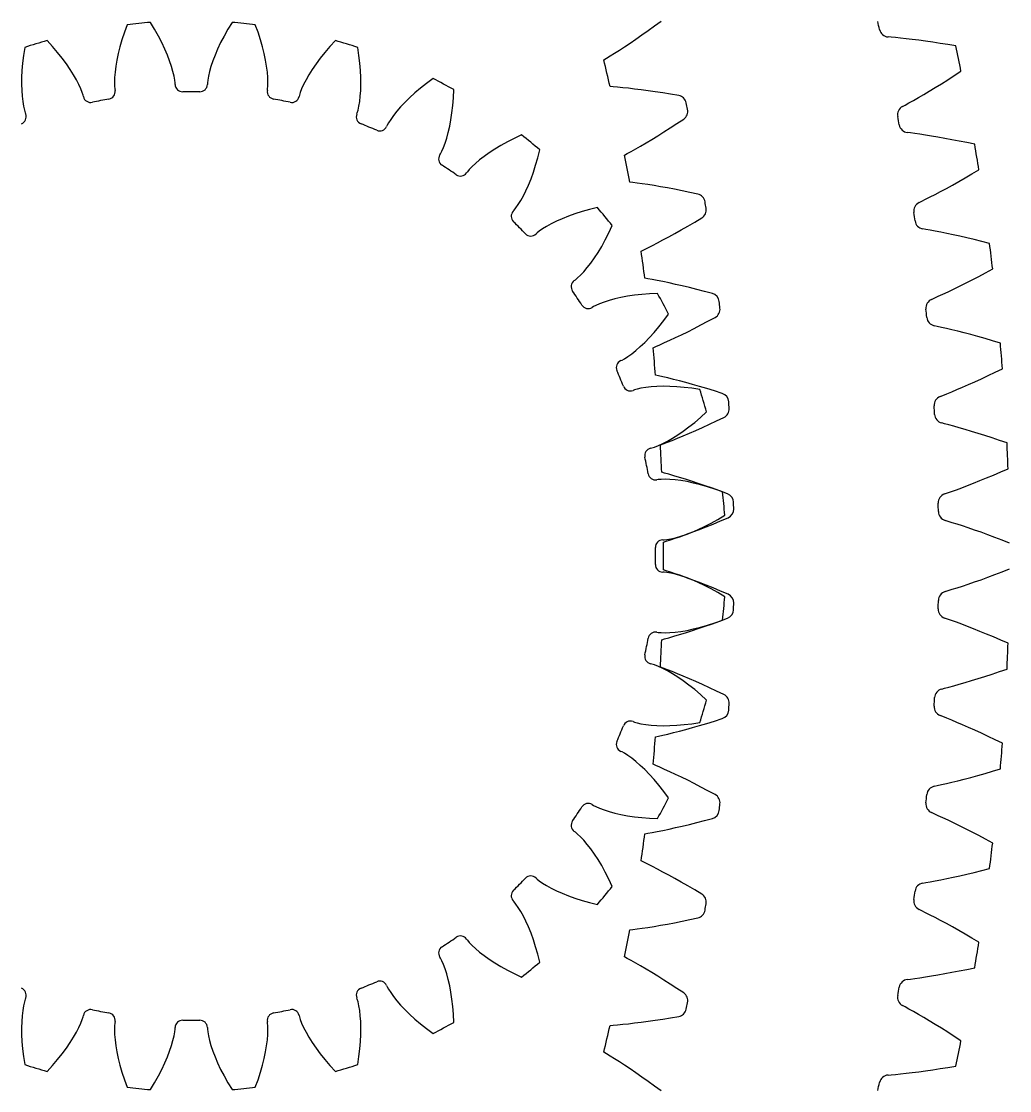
# Model space of a CAD drawing. Header units: millimetres. Extents: x -109 to 109, y -109 to 109.
# Drawn here: x 20.6 to 52, y -16.98 to 16.98 of the extents above; entities that cross this region are included whole.
import ezdxf

# ---------------------------------------------------------------- set-up
doc = ezdxf.new("R2010")
doc.units = ezdxf.units.MM

msp = doc.modelspace()

# ---------------------------------------------------------------- linework, layer by layer
at = {"layer": 'outer'}
msp.add_circle((0, 0), 108.759662, dxfattribs=at)
at = {"layer": 'planet'}
for p, q in [((23.964389, 16.877686), (23.876461, 16.636035)), ((24.837206, 16.73066), (24.703824, 16.950514)), ((24.957707, 16.515959), (24.837206, 16.73066)), ((27.162794, 16.73066), (27.042293, 16.515959)), ((27.296176, 16.950514), (27.162794, 16.73066)), ((28.123539, 16.636035), (28.035611, 16.877686)), ((21.595559, 16.182335), (21.421849, 16.371943)), ((23.800161, 16.40195), (23.735155, 16.176125)), ((23.876461, 16.636035), (23.800161, 16.40195)), ((25.065521, 16.307155), (24.957707, 16.515959)), ((25.160829, 16.10508), (25.065521, 16.307155)), ((26.934479, 16.307155), (26.839171, 16.10508)), ((27.042293, 16.515959), (26.934479, 16.307155)), ((28.199839, 16.40195), (28.123539, 16.636035)), ((28.264845, 16.176125), (28.199839, 16.40195)), ((30.578151, 16.371943), (30.404441, 16.182335)), ((20.710829, 16.156258), (20.671735, 15.902096)), ((21.755631, 15.995268), (21.595559, 16.182335)), ((21.902109, 15.811509), (21.755631, 15.995268)), ((23.735155, 16.176125), (23.681101, 15.959339)), ((25.243797, 15.910696), (25.160829, 16.10508)), ((26.839171, 16.10508), (26.756203, 15.910696)), ((28.318899, 15.959339), (28.264845, 16.176125)), ((30.244369, 15.995268), (30.097891, 15.811509)), ((30.404441, 16.182335), (30.244369, 15.995268)), ((31.328265, 15.902096), (31.289171, 16.156258)), ((20.642569, 15.657624), (20.622868, 15.423456)), ((20.671735, 15.902096), (20.642569, 15.657624)), ((22.035008, 15.631911), (21.902109, 15.811509)), ((22.154305, 15.457448), (22.035008, 15.631911)), ((23.63765, 15.752504), (23.604432, 15.556726)), ((23.681101, 15.959339), (23.63765, 15.752504)), ((25.314571, 15.72516), (25.243797, 15.910696)), ((25.373261, 15.549944), (25.314571, 15.72516)), ((26.685429, 15.72516), (26.626739, 15.549944)), ((26.756203, 15.910696), (26.685429, 15.72516)), ((28.36235, 15.752504), (28.318899, 15.959339)), ((28.395568, 15.556726), (28.36235, 15.752504)), ((29.964992, 15.631911), (29.845695, 15.457448)), ((30.097891, 15.811509), (29.964992, 15.631911)), ((31.357431, 15.657624), (31.328265, 15.902096)), ((31.377132, 15.423456), (31.357431, 15.657624)), ((20.622868, 15.423456), (20.612146, 15.200291)), ((22.259915, 15.289285), (22.154305, 15.457448)), ((22.351661, 15.128886), (22.259915, 15.289285)), ((23.581052, 15.373427), (23.567059, 15.204564)), ((23.604432, 15.556726), (23.581052, 15.373427)), ((25.41993, 15.387056), (25.373261, 15.549944)), ((25.454552, 15.23955), (25.41993, 15.387056)), ((26.58007, 15.387056), (26.545448, 15.23955)), ((26.626739, 15.549944), (26.58007, 15.387056)), ((28.418948, 15.373427), (28.395568, 15.556726)), ((28.432941, 15.204564), (28.418948, 15.373427)), ((29.740085, 15.289285), (29.648339, 15.128886)), ((29.845695, 15.457448), (29.740085, 15.289285)), ((31.387854, 15.200291), (31.377132, 15.423456)), ((20.612146, 15.200291), (20.60988, 14.988952)), ((20.60988, 14.988952), (20.615495, 14.790456)), ((22.42921, 14.978232), (22.351661, 15.128886)), ((22.491944, 14.840315), (22.42921, 14.978232)), ((23.567059, 15.204564), (23.561879, 15.053138)), ((23.561879, 15.053138), (23.564616, 14.924689)), ((25.476926, 15.113036), (25.454552, 15.23955)), ((25.486156, 15.026299), (25.476926, 15.113036)), ((25.487762, 14.979323), (25.486156, 15.026299)), ((26.513844, 15.026299), (26.512238, 14.979323)), ((26.523074, 15.113036), (26.513844, 15.026299)), ((26.545448, 15.23955), (26.523074, 15.113036)), ((28.438121, 15.053138), (28.432941, 15.204564)), ((28.435384, 14.924689), (28.438121, 15.053138)), ((29.57079, 14.978232), (29.508056, 14.840315)), ((29.648339, 15.128886), (29.57079, 14.978232)), ((31.384505, 14.790456), (31.39012, 14.988952)), ((31.39012, 14.988952), (31.387854, 15.200291)), ((33.476828, 15.012132), (33.283337, 14.859888)), ((33.684191, 15.164208), (33.476828, 15.012132)), ((20.615495, 14.790456), (20.628325, 14.606117)), ((20.628325, 14.606117), (20.647544, 14.437769)), ((22.53857, 14.720596), (22.491944, 14.840315)), ((22.564544, 14.637327), (22.53857, 14.720596)), ((22.575284, 14.591567), (22.564544, 14.637327)), ((23.564616, 14.924689), (23.572485, 14.837819)), ((23.572485, 14.837819), (23.580074, 14.791432)), ((28.419926, 14.791432), (28.427515, 14.837819)), ((28.427515, 14.837819), (28.435384, 14.924689)), ((29.435456, 14.637327), (29.424716, 14.591567)), ((29.46143, 14.720596), (29.435456, 14.637327)), ((29.508056, 14.840315), (29.46143, 14.720596)), ((31.352456, 14.437769), (31.371675, 14.606117)), ((31.371675, 14.606117), (31.384505, 14.790456)), ((33.103824, 14.708237), (32.93844, 14.558017)), ((33.283337, 14.859888), (33.103824, 14.708237)), ((34.328229, 14.557049), (34.33947, 14.813954)), ((20.647544, 14.437769), (20.672005, 14.288242)), ((20.672005, 14.288242), (20.699749, 14.162796)), ((31.300251, 14.162796), (31.327995, 14.288242)), ((31.327995, 14.288242), (31.352456, 14.437769)), ((32.651012, 14.265851), (32.529737, 14.126433)), ((32.7874, 14.41018), (32.651012, 14.265851)), ((32.93844, 14.558017), (32.7874, 14.41018)), ((34.282779, 14.078072), (34.30914, 14.311585)), ((34.30914, 14.311585), (34.328229, 14.557049)), ((20.699749, 14.162796), (20.724415, 14.079129)), ((20.724415, 14.079129), (20.740907, 14.035115)), ((31.259093, 14.035115), (31.275585, 14.079129)), ((31.275585, 14.079129), (31.300251, 14.162796)), ((32.424286, 13.993803), (32.335852, 13.870775)), ((32.529737, 14.126433), (32.424286, 13.993803)), ((34.249758, 13.857103), (34.282779, 14.078072)), ((32.225046, 13.68585), (32.205585, 13.643065)), ((32.266765, 13.762453), (32.225046, 13.68585)), ((32.335852, 13.870775), (32.266765, 13.762453)), ((34.166518, 13.455797), (34.21075, 13.649384)), ((34.21075, 13.649384), (34.249758, 13.857103)), ((34.066279, 13.116139), (34.117972, 13.277503)), ((34.117972, 13.277503), (34.166518, 13.455797)), ((36.261885, 13.265022), (36.04241, 13.153451)), ((36.494932, 13.373721), (36.261885, 13.265022)), ((33.961433, 12.856634), (34.013117, 12.974258)), ((34.013117, 12.974258), (34.066279, 13.116139)), ((35.645248, 12.924666), (35.468268, 12.809136)), ((35.836761, 13.039735), (35.645248, 12.924666)), ((36.04241, 13.153451), (35.836761, 13.039735)), ((33.896156, 12.739436), (33.920918, 12.779387)), ((33.920918, 12.779387), (33.961433, 12.856634)), ((35.1602, 12.581109), (35.030901, 12.4716)), ((35.306344, 12.694189), (35.1602, 12.581109)), ((35.468268, 12.809136), (35.306344, 12.694189)), ((36.941534, 12.415559), (37.008144, 12.652583)), ((37.008144, 12.652583), (37.069289, 12.902358)), ((34.831272, 12.275426), (34.77541, 12.208434)), ((34.920164, 12.368188), (34.831272, 12.275426)), ((35.030901, 12.4716), (34.920164, 12.368188)), ((36.870123, 12.191676), (36.941534, 12.415559)), ((34.77541, 12.208434), (34.747976, 12.170268)), ((36.715845, 11.785277), (36.794628, 11.981395)), ((36.794628, 11.981395), (36.870123, 12.191676)), ((36.5523, 11.438642), (36.634696, 11.604039)), ((36.634696, 11.604039), (36.715845, 11.785277)), ((36.390299, 11.161679), (36.47012, 11.290463)), ((36.47012, 11.290463), (36.5523, 11.438642)), ((36.229774, 10.954188), (36.261855, 10.98854)), ((36.261855, 10.98854), (36.316661, 11.056399)), ((36.316661, 11.056399), (36.390299, 11.161679)), ((38.191676, 10.870123), (37.981395, 10.794628)), ((38.415559, 10.941534), (38.191676, 10.870123)), ((38.652583, 11.008144), (38.415559, 10.941534)), ((38.902358, 11.069289), (38.652583, 11.008144)), ((37.438642, 10.5523), (37.290463, 10.47012)), ((37.604039, 10.634696), (37.438642, 10.5523)), ((37.785277, 10.715845), (37.604039, 10.634696)), ((37.981395, 10.794628), (37.785277, 10.715845)), ((36.98854, 10.261855), (36.954188, 10.229774)), ((37.056399, 10.316661), (36.98854, 10.261855)), ((37.161679, 10.390299), (37.056399, 10.316661)), ((37.290463, 10.47012), (37.161679, 10.390299)), ((39.153451, 10.04241), (39.265022, 10.261885)), ((39.265022, 10.261885), (39.373721, 10.494932)), ((39.039735, 9.836761), (39.153451, 10.04241)), ((38.809136, 9.468268), (38.924666, 9.645248)), ((38.924666, 9.645248), (39.039735, 9.836761)), ((38.581109, 9.1602), (38.694189, 9.306344)), ((38.694189, 9.306344), (38.809136, 9.468268)), ((38.208434, 8.77541), (38.275426, 8.831272)), ((38.275426, 8.831272), (38.368188, 8.920164)), ((38.368188, 8.920164), (38.4716, 9.030901)), ((38.4716, 9.030901), (38.581109, 9.1602)), ((38.170268, 8.747976), (38.208434, 8.77541)), ((39.455797, 8.166518), (39.277503, 8.117972)), ((39.649384, 8.21075), (39.455797, 8.166518)), ((39.857103, 8.249758), (39.649384, 8.21075)), ((40.078072, 8.282779), (39.857103, 8.249758)), ((40.311585, 8.30914), (40.078072, 8.282779)), ((40.557049, 8.328229), (40.311585, 8.30914)), ((40.813954, 8.33947), (40.557049, 8.328229)), ((38.779387, 7.920918), (38.739436, 7.896156)), ((38.856634, 7.961433), (38.779387, 7.920918)), ((38.974258, 8.013117), (38.856634, 7.961433)), ((39.116139, 8.066279), (38.974258, 8.013117)), ((39.277503, 8.117972), (39.116139, 8.066279)), ((40.859888, 7.283337), (41.012132, 7.476828)), ((41.012132, 7.476828), (41.164208, 7.684191)), ((40.708237, 7.103824), (40.859888, 7.283337)), ((40.41018, 6.7874), (40.558017, 6.93844)), ((40.558017, 6.93844), (40.708237, 7.103824)), ((39.993803, 6.424286), (40.126433, 6.529737)), ((40.126433, 6.529737), (40.265851, 6.651012)), ((40.265851, 6.651012), (40.41018, 6.7874)), ((39.643065, 6.205585), (39.68585, 6.225046)), ((39.68585, 6.225046), (39.762453, 6.266765)), ((39.762453, 6.266765), (39.870775, 6.335852)), ((39.870775, 6.335852), (39.993803, 6.424286)), ((40.079129, 5.275585), (40.035115, 5.259093)), ((40.162796, 5.300251), (40.079129, 5.275585)), ((40.288242, 5.327995), (40.162796, 5.300251)), ((40.437769, 5.352456), (40.288242, 5.327995)), ((40.606117, 5.371675), (40.437769, 5.352456)), ((40.790456, 5.384505), (40.606117, 5.371675)), ((40.988952, 5.39012), (40.790456, 5.384505)), ((41.200291, 5.387854), (40.988952, 5.39012)), ((41.423456, 5.377132), (41.200291, 5.387854)), ((41.657624, 5.357431), (41.423456, 5.377132)), ((41.902096, 5.328265), (41.657624, 5.357431)), ((42.156258, 5.289171), (41.902096, 5.328265)), ((42.182335, 4.404441), (42.371943, 4.578151)), ((41.631911, 3.964992), (41.811509, 4.097891)), ((41.811509, 4.097891), (41.995268, 4.244369)), ((41.995268, 4.244369), (42.182335, 4.404441)), ((41.128886, 3.648339), (41.289285, 3.740085)), ((41.289285, 3.740085), (41.457448, 3.845695)), ((41.457448, 3.845695), (41.631911, 3.964992)), ((40.591567, 3.424716), (40.637327, 3.435456)), ((40.637327, 3.435456), (40.720596, 3.46143)), ((40.720596, 3.46143), (40.840315, 3.508056)), ((40.840315, 3.508056), (40.978232, 3.57079)), ((40.978232, 3.57079), (41.128886, 3.648339)), ((40.837819, 2.427515), (40.791432, 2.419926)), ((40.924689, 2.435384), (40.837819, 2.427515)), ((41.053138, 2.438121), (40.924689, 2.435384)), ((41.204564, 2.432941), (41.053138, 2.438121)), ((41.373427, 2.418948), (41.204564, 2.432941)), ((41.556726, 2.395568), (41.373427, 2.418948)), ((41.752504, 2.36235), (41.556726, 2.395568)), ((41.959339, 2.318899), (41.752504, 2.36235)), ((42.176125, 2.264845), (41.959339, 2.318899)), ((42.40195, 2.199839), (42.176125, 2.264845)), ((42.636035, 2.123539), (42.40195, 2.199839)), ((42.877686, 2.035611), (42.636035, 2.123539)), ((42.307155, 0.934479), (42.515959, 1.042293)), ((42.515959, 1.042293), (42.73066, 1.162794)), ((42.73066, 1.162794), (42.950514, 1.296176)), ((41.549944, 0.626739), (41.72516, 0.685429)), ((41.72516, 0.685429), (41.910696, 0.756203)), ((41.910696, 0.756203), (42.10508, 0.839171)), ((42.10508, 0.839171), (42.307155, 0.934479)), ((40.979323, 0.512238), (41.026299, 0.513844)), ((41.026299, 0.513844), (41.113036, 0.523074)), ((41.113036, 0.523074), (41.23955, 0.545448)), ((41.23955, 0.545448), (41.387056, 0.58007)), ((41.387056, 0.58007), (41.549944, 0.626739)), ((41.026299, -0.513844), (40.979323, -0.512238)), ((41.113036, -0.523074), (41.026299, -0.513844)), ((41.23955, -0.545448), (41.113036, -0.523074)), ((41.387056, -0.58007), (41.23955, -0.545448)), ((41.549944, -0.626739), (41.387056, -0.58007)), ((41.72516, -0.685429), (41.549944, -0.626739)), ((41.910696, -0.756203), (41.72516, -0.685429)), ((42.10508, -0.839171), (41.910696, -0.756203)), ((42.307155, -0.934479), (42.10508, -0.839171)), ((42.515959, -1.042293), (42.307155, -0.934479)), ((42.73066, -1.162794), (42.515959, -1.042293)), ((42.950514, -1.296176), (42.73066, -1.162794)), ((42.636035, -2.123539), (42.877686, -2.035611)), ((41.556726, -2.395568), (41.752504, -2.36235)), ((41.752504, -2.36235), (41.959339, -2.318899)), ((41.959339, -2.318899), (42.176125, -2.264845)), ((42.176125, -2.264845), (42.40195, -2.199839)), ((42.40195, -2.199839), (42.636035, -2.123539)), ((40.791432, -2.419926), (40.837819, -2.427515)), ((40.837819, -2.427515), (40.924689, -2.435384)), ((40.924689, -2.435384), (41.053138, -2.438121)), ((41.053138, -2.438121), (41.204564, -2.432941)), ((41.204564, -2.432941), (41.373427, -2.418948)), ((41.373427, -2.418948), (41.556726, -2.395568)), ((40.637327, -3.435456), (40.591567, -3.424716)), ((40.720596, -3.46143), (40.637327, -3.435456)), ((40.840315, -3.508056), (40.720596, -3.46143)), ((40.978232, -3.57079), (40.840315, -3.508056)), ((41.128886, -3.648339), (40.978232, -3.57079)), ((41.289285, -3.740085), (41.128886, -3.648339)), ((41.457448, -3.845695), (41.289285, -3.740085)), ((41.631911, -3.964992), (41.457448, -3.845695)), ((41.811509, -4.097891), (41.631911, -3.964992)), ((41.995268, -4.244369), (41.811509, -4.097891)), ((42.182335, -4.404441), (41.995268, -4.244369)), ((42.371943, -4.578151), (42.182335, -4.404441)), ((40.035115, -5.259093), (40.079129, -5.275585)), ((40.079129, -5.275585), (40.162796, -5.300251)), ((40.162796, -5.300251), (40.288242, -5.327995)), ((40.288242, -5.327995), (40.437769, -5.352456)), ((40.437769, -5.352456), (40.606117, -5.371675)), ((40.606117, -5.371675), (40.790456, -5.384505)), ((40.790456, -5.384505), (40.988952, -5.39012)), ((40.988952, -5.39012), (41.200291, -5.387854)), ((41.200291, -5.387854), (41.423456, -5.377132)), ((41.423456, -5.377132), (41.657624, -5.357431)), ((41.657624, -5.357431), (41.902096, -5.328265)), ((41.902096, -5.328265), (42.156258, -5.289171)), ((39.68585, -6.225046), (39.643065, -6.205585)), ((39.762453, -6.266765), (39.68585, -6.225046)), ((39.870775, -6.335852), (39.762453, -6.266765)), ((39.993803, -6.424286), (39.870775, -6.335852)), ((40.126433, -6.529737), (39.993803, -6.424286)), ((40.265851, -6.651012), (40.126433, -6.529737)), ((40.41018, -6.7874), (40.265851, -6.651012)), ((40.558017, -6.93844), (40.41018, -6.7874)), ((40.708237, -7.103824), (40.558017, -6.93844)), ((40.859888, -7.283337), (40.708237, -7.103824)), ((41.012132, -7.476828), (40.859888, -7.283337)), ((41.164208, -7.684191), (41.012132, -7.476828)), ((38.739436, -7.896156), (38.779387, -7.920918)), ((38.779387, -7.920918), (38.856634, -7.961433)), ((38.856634, -7.961433), (38.974258, -8.013117)), ((38.974258, -8.013117), (39.116139, -8.066279)), ((39.116139, -8.066279), (39.277503, -8.117972)), ((39.277503, -8.117972), (39.455797, -8.166518)), ((39.455797, -8.166518), (39.649384, -8.21075)), ((39.649384, -8.21075), (39.857103, -8.249758)), ((39.857103, -8.249758), (40.078072, -8.282779)), ((40.078072, -8.282779), (40.311585, -8.30914)), ((40.311585, -8.30914), (40.557049, -8.328229)), ((40.557049, -8.328229), (40.813954, -8.33947)), ((38.208434, -8.77541), (38.170268, -8.747976)), ((38.275426, -8.831272), (38.208434, -8.77541)), ((38.368188, -8.920164), (38.275426, -8.831272)), ((38.4716, -9.030901), (38.368188, -8.920164)), ((38.581109, -9.1602), (38.4716, -9.030901)), ((38.694189, -9.306344), (38.581109, -9.1602)), ((38.809136, -9.468268), (38.694189, -9.306344)), ((38.924666, -9.645248), (38.809136, -9.468268)), ((39.039735, -9.836761), (38.924666, -9.645248)), ((39.153451, -10.04241), (39.039735, -9.836761)), ((39.265022, -10.261885), (39.153451, -10.04241)), ((36.954188, -10.229774), (36.98854, -10.261855)), ((36.98854, -10.261855), (37.056399, -10.316661)), ((37.056399, -10.316661), (37.161679, -10.390299)), ((37.161679, -10.390299), (37.290463, -10.47012)), ((37.290463, -10.47012), (37.438642, -10.5523)), ((39.373721, -10.494932), (39.265022, -10.261885)), ((37.438642, -10.5523), (37.604039, -10.634696)), ((37.604039, -10.634696), (37.785277, -10.715845)), ((37.785277, -10.715845), (37.981395, -10.794628)), ((37.981395, -10.794628), (38.191676, -10.870123)), ((36.261855, -10.98854), (36.229774, -10.954188)), ((36.316661, -11.056399), (36.261855, -10.98854)), ((36.390299, -11.161679), (36.316661, -11.056399)), ((36.47012, -11.290463), (36.390299, -11.161679)), ((38.191676, -10.870123), (38.415559, -10.941534)), ((38.415559, -10.941534), (38.652583, -11.008144)), ((38.652583, -11.008144), (38.902358, -11.069289)), ((36.5523, -11.438642), (36.47012, -11.290463)), ((36.634696, -11.604039), (36.5523, -11.438642)), ((36.715845, -11.785277), (36.634696, -11.604039)), ((36.794628, -11.981395), (36.715845, -11.785277)), ((34.747976, -12.170268), (34.77541, -12.208434)), ((34.77541, -12.208434), (34.831272, -12.275426)), ((36.870123, -12.191676), (36.794628, -11.981395)), ((36.941534, -12.415559), (36.870123, -12.191676)), ((34.831272, -12.275426), (34.920164, -12.368188)), ((34.920164, -12.368188), (35.030901, -12.4716)), ((35.030901, -12.4716), (35.1602, -12.581109)), ((37.008144, -12.652583), (36.941534, -12.415559)), ((33.920918, -12.779387), (33.896156, -12.739436)), ((33.961433, -12.856634), (33.920918, -12.779387)), ((34.013117, -12.974258), (33.961433, -12.856634)), ((35.1602, -12.581109), (35.306344, -12.694189)), ((35.306344, -12.694189), (35.468268, -12.809136)), ((35.468268, -12.809136), (35.645248, -12.924666)), ((37.069289, -12.902358), (37.008144, -12.652583)), ((34.066279, -13.116139), (34.013117, -12.974258)), ((34.117972, -13.277503), (34.066279, -13.116139)), ((35.645248, -12.924666), (35.836761, -13.039735)), ((35.836761, -13.039735), (36.04241, -13.153451)), ((36.04241, -13.153451), (36.261885, -13.265022)), ((34.166518, -13.455797), (34.117972, -13.277503)), ((34.21075, -13.649384), (34.166518, -13.455797)), ((36.261885, -13.265022), (36.494932, -13.373721)), ((32.205585, -13.643065), (32.225046, -13.68585)), ((32.225046, -13.68585), (32.266765, -13.762453)), ((32.266765, -13.762453), (32.335852, -13.870775)), ((32.335852, -13.870775), (32.424286, -13.993803)), ((34.249758, -13.857103), (34.21075, -13.649384)), ((34.282779, -14.078072), (34.249758, -13.857103)), ((20.699749, -14.162796), (20.672005, -14.288242)), ((20.724415, -14.079129), (20.699749, -14.162796)), ((20.740907, -14.035115), (20.724415, -14.079129)), ((31.275585, -14.079129), (31.259093, -14.035115)), ((31.300251, -14.162796), (31.275585, -14.079129)), ((31.327995, -14.288242), (31.300251, -14.162796)), ((32.424286, -13.993803), (32.529737, -14.126433)), ((32.529737, -14.126433), (32.651012, -14.265851)), ((34.30914, -14.311585), (34.282779, -14.078072)), ((20.647544, -14.437769), (20.628325, -14.606117)), ((20.672005, -14.288242), (20.647544, -14.437769)), ((22.564544, -14.637327), (22.575284, -14.591567)), ((29.424716, -14.591567), (29.435456, -14.637327)), ((31.352456, -14.437769), (31.327995, -14.288242)), ((31.371675, -14.606117), (31.352456, -14.437769)), ((32.651012, -14.265851), (32.7874, -14.41018)), ((32.7874, -14.41018), (32.93844, -14.558017)), ((32.93844, -14.558017), (33.103824, -14.708237)), ((34.328229, -14.557049), (34.30914, -14.311585)), ((34.33947, -14.813954), (34.328229, -14.557049)), ((20.615495, -14.790456), (20.60988, -14.988952)), ((20.628325, -14.606117), (20.615495, -14.790456)), ((22.42921, -14.978232), (22.491944, -14.840315)), ((22.491944, -14.840315), (22.53857, -14.720596)), ((22.53857, -14.720596), (22.564544, -14.637327)), ((23.564616, -14.924689), (23.561879, -15.053138)), ((23.572485, -14.837819), (23.564616, -14.924689)), ((23.580074, -14.791432), (23.572485, -14.837819)), ((28.427515, -14.837819), (28.419926, -14.791432)), ((28.435384, -14.924689), (28.427515, -14.837819)), ((28.438121, -15.053138), (28.435384, -14.924689)), ((29.435456, -14.637327), (29.46143, -14.720596)), ((29.46143, -14.720596), (29.508056, -14.840315)), ((29.508056, -14.840315), (29.57079, -14.978232)), ((31.384505, -14.790456), (31.371675, -14.606117)), ((31.39012, -14.988952), (31.384505, -14.790456)), ((33.103824, -14.708237), (33.283337, -14.859888)), ((33.283337, -14.859888), (33.476828, -15.012132)), ((20.60988, -14.988952), (20.612146, -15.200291)), ((20.612146, -15.200291), (20.622868, -15.423456)), ((22.259915, -15.289285), (22.351661, -15.128886)), ((22.351661, -15.128886), (22.42921, -14.978232)), ((23.561879, -15.053138), (23.567059, -15.204564)), ((23.567059, -15.204564), (23.581052, -15.373427)), ((25.41993, -15.387056), (25.454552, -15.23955)), ((25.454552, -15.23955), (25.476926, -15.113036)), ((25.476926, -15.113036), (25.486156, -15.026299)), ((25.486156, -15.026299), (25.487762, -14.979323)), ((26.512238, -14.979323), (26.513844, -15.026299)), ((26.513844, -15.026299), (26.523074, -15.113036)), ((26.523074, -15.113036), (26.545448, -15.23955)), ((26.545448, -15.23955), (26.58007, -15.387056)), ((28.418948, -15.373427), (28.432941, -15.204564)), ((28.432941, -15.204564), (28.438121, -15.053138)), ((29.57079, -14.978232), (29.648339, -15.128886)), ((29.648339, -15.128886), (29.740085, -15.289285)), ((31.377132, -15.423456), (31.387854, -15.200291)), ((31.387854, -15.200291), (31.39012, -14.988952)), ((33.476828, -15.012132), (33.684191, -15.164208)), ((20.622868, -15.423456), (20.642569, -15.657624)), ((22.035008, -15.631911), (22.154305, -15.457448)), ((22.154305, -15.457448), (22.259915, -15.289285)), ((23.581052, -15.373427), (23.604432, -15.556726)), ((23.604432, -15.556726), (23.63765, -15.752504)), ((25.314571, -15.72516), (25.373261, -15.549944)), ((25.373261, -15.549944), (25.41993, -15.387056)), ((26.58007, -15.387056), (26.626739, -15.549944)), ((26.626739, -15.549944), (26.685429, -15.72516)), ((28.36235, -15.752504), (28.395568, -15.556726)), ((28.395568, -15.556726), (28.418948, -15.373427)), ((29.740085, -15.289285), (29.845695, -15.457448)), ((29.845695, -15.457448), (29.964992, -15.631911)), ((31.357431, -15.657624), (31.377132, -15.423456)), ((20.642569, -15.657624), (20.671735, -15.902096)), ((20.671735, -15.902096), (20.710829, -16.156258)), ((21.755631, -15.995268), (21.902109, -15.811509)), ((21.902109, -15.811509), (22.035008, -15.631911)), ((23.63765, -15.752504), (23.681101, -15.959339)), ((23.681101, -15.959339), (23.735155, -16.176125)), ((25.160829, -16.10508), (25.243797, -15.910696)), ((25.243797, -15.910696), (25.314571, -15.72516)), ((26.685429, -15.72516), (26.756203, -15.910696)), ((26.756203, -15.910696), (26.839171, -16.10508)), ((28.264845, -16.176125), (28.318899, -15.959339)), ((28.318899, -15.959339), (28.36235, -15.752504)), ((29.964992, -15.631911), (30.097891, -15.811509)), ((30.097891, -15.811509), (30.244369, -15.995268)), ((31.289171, -16.156258), (31.328265, -15.902096)), ((31.328265, -15.902096), (31.357431, -15.657624)), ((21.421849, -16.371943), (21.595559, -16.182335)), ((21.595559, -16.182335), (21.755631, -15.995268)), ((23.735155, -16.176125), (23.800161, -16.40195)), ((25.065521, -16.307155), (25.160829, -16.10508)), ((26.839171, -16.10508), (26.934479, -16.307155)), ((28.199839, -16.40195), (28.264845, -16.176125)), ((30.244369, -15.995268), (30.404441, -16.182335)), ((30.404441, -16.182335), (30.578151, -16.371943)), ((23.800161, -16.40195), (23.876461, -16.636035)), ((23.876461, -16.636035), (23.964389, -16.877686)), ((24.837206, -16.73066), (24.957707, -16.515959)), ((24.957707, -16.515959), (25.065521, -16.307155)), ((26.934479, -16.307155), (27.042293, -16.515959)), ((27.042293, -16.515959), (27.162794, -16.73066)), ((28.035611, -16.877686), (28.123539, -16.636035)), ((28.123539, -16.636035), (28.199839, -16.40195)), ((24.703824, -16.950514), (24.837206, -16.73066)), ((27.162794, -16.73066), (27.296176, -16.950514))]:
    msp.add_line(p, q, dxfattribs=at)
for centre, radius, start, end in [((26, 0), 17, 94.372796, 96.877204), ((26, 0), 17, 83.122796, 85.627204), ((26, 0), 17, 105.622796, 108.127204), ((26, 0), 17, 71.872796, 74.377204), ((25.727622, 14.987525), 0.24, 181.958542, 271.041158), ((26.272378, 14.987525), 0.24, 268.958842, 358.041458), ((26, 0), 17, 60.622796, 63.127204), ((23.343223, 14.752682), 0.24, 280.208842, 9.291458), ((26, 0), 14.75, 88.958842, 91.041158), ((28.656777, 14.752682), 0.24, 170.708542, 259.791158), ((22.808935, 14.646406), 0.24, 193.208542, 282.291158), ((26, 0), 14.75, 100.208842, 102.291158), ((26, 0), 14.75, 77.708842, 79.791158), ((29.191065, 14.646406), 0.24, 257.708842, 346.791458), ((20.516167, 13.950902), 0.24, 291.458842, 20.541458), ((31.483833, 13.950902), 0.24, 159.458542, 248.541158), ((26, 0), 14.75, 66.458842, 68.541158), ((31.987122, 13.742433), 0.24, 246.458842, 335.541458), ((26, 0), 17, 49.372796, 51.877204), ((34.100149, 12.612997), 0.24, 148.208542, 237.291158), ((26, 0), 14.75, 55.208842, 57.291158), ((34.553097, 12.310347), 0.24, 235.208842, 324.291458), ((36.40518, 10.790381), 0.24, 136.958542, 226.041158), ((26, 0), 17, 38.122796, 40.627204), ((26, 0), 14.75, 43.958842, 46.041158), ((36.790381, 10.40518), 0.24, 223.958842, 313.041458), ((38.310347, 8.553097), 0.24, 125.708542, 214.791158), ((26, 0), 14.75, 32.708842, 34.791158), ((26, 0), 17, 26.872796, 29.377204), ((38.612997, 8.100149), 0.24, 212.708842, 301.791458), ((39.742433, 5.987122), 0.24, 114.458542, 203.541158), ((26, 0), 14.75, 21.458842, 23.541158), ((39.950902, 5.483833), 0.24, 201.458842, 290.541458), ((26, 0), 17, 15.622796, 18.127204), ((40.646406, 3.191065), 0.24, 103.208542, 192.291158), ((26, 0), 14.75, 10.208842, 12.291158), ((40.752682, 2.656777), 0.24, 190.208842, 279.291458), ((26, 0), 17, 4.372796, 6.877204), ((40.987525, 0.272378), 0.24, 91.958542, 181.041158), ((26, 0), 14.75, 358.958842, 1.041158), ((40.987525, -0.272378), 0.24, 178.958842, 268.041458), ((26, 0), 17, 353.122796, 355.627204), ((26, 0), 14.75, 347.708842, 349.791158), ((40.752682, -2.656777), 0.24, 80.708542, 169.791158), ((40.646406, -3.191065), 0.24, 167.708842, 256.791458), ((26, 0), 17, 341.872796, 344.377204), ((26, 0), 14.75, 336.458842, 338.541158), ((39.950902, -5.483833), 0.24, 69.458542, 158.541158), ((39.742433, -5.987122), 0.24, 156.458842, 245.541458), ((26, 0), 17, 330.622796, 333.127204), ((26, 0), 14.75, 325.208842, 327.291158), ((38.612997, -8.100149), 0.24, 58.208542, 147.291158), ((38.310347, -8.553097), 0.24, 145.208842, 234.291458), ((36.790381, -10.40518), 0.24, 46.958542, 136.041158), ((26, 0), 14.75, 313.958842, 316.041158), ((26, 0), 17, 319.372796, 321.877204), ((36.40518, -10.790381), 0.24, 133.958842, 223.041458), ((26, 0), 14.75, 302.708842, 304.791158), ((34.553097, -12.310347), 0.24, 35.708542, 124.791158), ((34.100149, -12.612997), 0.24, 122.708842, 211.791458), ((26, 0), 17, 308.122796, 310.627204), ((26, 0), 14.75, 291.458842, 293.541158), ((31.987122, -13.742433), 0.24, 24.458542, 113.541158), ((20.516167, -13.950902), 0.24, 339.458542, 68.541158), ((31.483833, -13.950902), 0.24, 111.458842, 200.541458), ((22.808935, -14.646406), 0.24, 77.708842, 166.791458), ((26, 0), 14.75, 257.708842, 259.791158), ((23.343223, -14.752682), 0.24, 350.708542, 79.791158), ((28.656777, -14.752682), 0.24, 100.208842, 189.291458), ((26, 0), 14.75, 280.208842, 282.291158), ((29.191065, -14.646406), 0.24, 13.208542, 102.291158), ((25.727622, -14.987525), 0.24, 88.958842, 178.041458), ((26, 0), 14.75, 268.958842, 271.041158), ((26.272378, -14.987525), 0.24, 1.958542, 91.041158), ((26, 0), 17, 296.872796, 299.377204), ((26, 0), 17, 251.872796, 254.377204), ((26, 0), 17, 285.622796, 288.127204), ((26, 0), 17, 263.122796, 265.627204), ((26, 0), 17, 274.372796, 276.877204)]:
    msp.add_arc(centre, radius, start, end, dxfattribs=at)
at = {"layer": 'thin_ring_external'}
for p, q in [((48.232098, 16.479566), (48.137412, 16.489276)), ((48.370332, 16.46628), (48.232098, 16.479566)), ((48.532079, 16.449694), (48.370332, 16.46628)), ((48.71138, 16.430022), (48.532079, 16.449694)), ((48.905062, 16.407281), (48.71138, 16.430022)), ((49.111105, 16.381423), (48.905062, 16.407281)), ((49.328093, 16.35237), (49.111105, 16.381423)), ((49.554968, 16.320034), (49.328093, 16.35237)), ((49.790903, 16.284323), (49.554968, 16.320034)), ((50.035235, 16.245145), (49.790903, 16.284323)), ((50.287413, 16.202407), (50.035235, 16.245145)), ((50.240261, 15.260713), (50.45441, 15.400572)), ((49.63472, 14.880098), (49.829822, 15.000318)), ((49.829822, 15.000318), (50.031885, 15.12725)), ((50.031885, 15.12725), (50.240261, 15.260713)), ((49.100284, 14.562699), (49.268784, 14.66087)), ((49.268784, 14.66087), (49.447372, 14.766835)), ((49.447372, 14.766835), (49.63472, 14.880098)), ((48.597694, 14.279231), (48.680631, 14.325934)), ((48.680631, 14.325934), (48.802067, 14.393302)), ((48.802067, 14.393302), (48.943745, 14.473082)), ((48.943745, 14.473082), (49.100284, 14.562699)), ((48.846503, 13.438599), (48.752295, 13.452188)), ((48.984074, 13.419648), (48.846503, 13.438599)), ((49.145005, 13.396436), (48.984074, 13.419648)), ((49.323347, 13.369419), (49.145005, 13.396436)), ((49.515932, 13.338746), (49.323347, 13.369419)), ((49.720739, 13.30445), (49.515932, 13.338746)), ((49.936352, 13.266513), (49.720739, 13.30445)), ((50.161707, 13.224891), (49.936352, 13.266513)), ((50.395978, 13.179524), (50.161707, 13.224891)), ((50.638496, 13.130347), (50.395978, 13.179524)), ((50.888706, 13.077292), (50.638496, 13.130347)), ((50.802933, 12.138328), (51.022643, 12.269277)), ((50.182276, 11.782894), (50.382149, 11.895003)), ((50.382149, 11.895003), (50.589253, 12.013532)), ((50.589253, 12.013532), (50.802933, 12.138328)), ((49.63526, 11.487704), (49.807648, 11.578875)), ((49.807648, 11.578875), (49.990436, 11.677418)), ((49.990436, 11.677418), (50.182276, 11.782894)), ((49.121455, 11.225109), (49.20624, 11.268368)), ((49.20624, 11.268368), (49.330339, 11.330693)), ((49.330339, 11.330693), (49.475173, 11.404589)), ((49.475173, 11.404589), (49.63526, 11.487704)), ((49.335542, 10.374971), (49.241972, 10.392416)), ((49.47222, 10.350388), (49.335542, 10.374971)), ((49.632062, 10.320588), (49.47222, 10.350388)), ((49.809144, 10.286272), (49.632062, 10.320588)), ((50.000307, 10.247719), (49.809144, 10.286272)), ((50.203534, 10.205043), (50.000307, 10.247719)), ((50.417407, 10.158287), (50.203534, 10.205043)), ((50.640864, 10.107447), (50.417407, 10.158287)), ((50.873075, 10.0525), (50.640864, 10.107447)), ((51.113369, 9.993409), (50.873075, 10.0525)), ((51.36119, 9.930126), (51.113369, 9.993409)), ((50.806522, 8.76963), (51.018317, 8.879557)), ((51.018317, 8.879557), (51.23694, 8.995475)), ((51.23694, 8.995475), (51.461841, 9.117293)), ((50.219526, 8.477355), (50.406206, 8.568311)), ((50.406206, 8.568311), (50.602214, 8.665822)), ((50.602214, 8.665822), (50.806522, 8.76963)), ((49.519388, 8.152059), (49.605877, 8.191801)), ((49.605877, 8.191801), (49.732431, 8.248978)), ((49.732431, 8.248978), (49.880176, 8.316866)), ((49.880176, 8.316866), (50.04354, 8.393338)), ((50.04354, 8.393338), (50.219526, 8.477355)), ((49.698392, 7.293848), (49.605617, 7.31512)), ((49.833945, 7.263675), (49.698392, 7.293848)), ((49.992429, 7.227338), (49.833945, 7.263675)), ((50.167953, 7.185781), (49.992429, 7.227338)), ((50.357372, 7.139411), (50.167953, 7.185781)), ((50.558676, 7.088429), (50.357372, 7.139411)), ((50.770449, 7.032931), (50.558676, 7.088429)), ((50.99163, 6.97296), (50.770449, 7.032931)), ((51.221389, 6.908526), (50.99163, 6.97296)), ((51.459055, 6.839619), (51.221389, 6.908526)), ((51.704069, 6.766215), (51.459055, 6.839619)), ((51.318354, 5.730609), (51.541551, 5.837453)), ((51.541551, 5.837453), (51.771264, 5.949936)), ((50.503724, 5.36154), (50.693981, 5.444755)), ((50.693981, 5.444755), (50.893827, 5.534137)), ((50.893827, 5.534137), (51.102224, 5.62947)), ((51.102224, 5.62947), (51.318354, 5.730609)), ((49.790821, 5.065263), (49.878869, 5.10142)), ((49.878869, 5.10142), (50.007663, 5.153354)), ((50.007663, 5.153354), (50.158071, 5.215118)), ((50.158071, 5.215118), (50.324437, 5.284819)), ((50.324437, 5.284819), (50.503724, 5.36154)), ((49.934441, 4.200426), (49.842617, 4.225489)), ((50.068641, 4.164714), (49.934441, 4.200426)), ((50.225499, 4.121901), (50.068641, 4.164714)), ((50.399169, 4.073172), (50.225499, 4.121901)), ((50.586525, 4.019065), (50.399169, 4.073172)), ((50.785566, 3.959861), (50.586525, 4.019065)), ((50.994882, 3.895716), (50.785566, 3.959861)), ((51.213414, 3.826715), (50.994882, 3.895716)), ((51.440334, 3.752903), (51.213414, 3.826715)), ((51.67497, 3.674296), (51.440334, 3.752903)), ((51.916765, 3.590895), (51.67497, 3.674296)), ((51.716254, 2.669589), (51.950391, 2.772545)), ((50.853275, 2.312019), (51.056623, 2.393121)), ((51.056623, 2.393121), (51.268758, 2.479817)), ((51.268758, 2.479817), (51.488857, 2.571997)), ((51.488857, 2.571997), (51.716254, 2.669589)), ((50.024755, 2.002437), (50.155573, 2.04904)), ((50.155573, 2.04904), (50.30839, 2.104577)), ((50.30839, 2.104577), (50.477477, 2.167389)), ((50.477477, 2.167389), (50.659762, 2.236685)), ((50.659762, 2.236685), (50.853275, 2.312019)), ((49.935297, 1.969926), (50.024755, 2.002437)), ((50.04329, 1.099922), (49.952572, 1.128734)), ((50.17591, 1.058729), (50.04329, 1.099922)), ((50.330878, 1.009513), (50.17591, 1.058729)), ((50.502402, 0.953696), (50.330878, 1.009513)), ((50.687378, 0.891943), (50.502402, 0.953696)), ((50.883821, 0.824616), (50.687378, 0.891943)), ((51.090326, 0.751931), (50.883821, 0.824616)), ((51.305842, 0.674017), (51.090326, 0.751931)), ((51.52954, 0.590951), (51.305842, 0.674017)), ((51.760752, 0.502778), (51.52954, 0.590951)), ((51.998918, 0.40952), (51.760752, 0.502778)), ((51.090326, -0.751931), (51.305842, -0.674017)), ((51.305842, -0.674017), (51.52954, -0.590951)), ((51.52954, -0.590951), (51.760752, -0.502778)), ((51.760752, -0.502778), (51.998918, -0.40952)), ((50.17591, -1.058729), (50.330878, -1.009513)), ((50.330878, -1.009513), (50.502402, -0.953696)), ((50.502402, -0.953696), (50.687378, -0.891943)), ((50.687378, -0.891943), (50.883821, -0.824616)), ((50.883821, -0.824616), (51.090326, -0.751931)), ((49.952572, -1.128734), (50.04329, -1.099922)), ((50.04329, -1.099922), (50.17591, -1.058729)), ((50.024755, -2.002437), (49.935297, -1.969926)), ((50.155573, -2.04904), (50.024755, -2.002437)), ((50.30839, -2.104577), (50.155573, -2.04904)), ((50.477477, -2.167389), (50.30839, -2.104577)), ((50.659762, -2.236685), (50.477477, -2.167389)), ((50.853275, -2.312019), (50.659762, -2.236685)), ((51.056623, -2.393121), (50.853275, -2.312019)), ((51.268758, -2.479817), (51.056623, -2.393121)), ((51.488857, -2.571997), (51.268758, -2.479817)), ((51.716254, -2.669589), (51.488857, -2.571997)), ((51.950391, -2.772545), (51.716254, -2.669589)), ((51.440334, -3.752903), (51.67497, -3.674296)), ((51.67497, -3.674296), (51.916765, -3.590895)), ((50.225499, -4.121901), (50.399169, -4.073172)), ((50.399169, -4.073172), (50.586525, -4.019065)), ((50.586525, -4.019065), (50.785566, -3.959861)), ((50.785566, -3.959861), (50.994882, -3.895716)), ((50.994882, -3.895716), (51.213414, -3.826715)), ((51.213414, -3.826715), (51.440334, -3.752903)), ((49.842617, -4.225489), (49.934441, -4.200426)), ((49.934441, -4.200426), (50.068641, -4.164714)), ((50.068641, -4.164714), (50.225499, -4.121901)), ((49.878869, -5.10142), (49.790821, -5.065263)), ((50.007663, -5.153354), (49.878869, -5.10142)), ((50.158071, -5.215118), (50.007663, -5.153354)), ((50.324437, -5.284819), (50.158071, -5.215118)), ((50.503724, -5.36154), (50.324437, -5.284819)), ((50.693981, -5.444755), (50.503724, -5.36154)), ((50.893827, -5.534137), (50.693981, -5.444755)), ((51.102224, -5.62947), (50.893827, -5.534137)), ((51.318354, -5.730609), (51.102224, -5.62947)), ((51.541551, -5.837453), (51.318354, -5.730609)), ((51.771264, -5.949936), (51.541551, -5.837453)), ((51.459055, -6.839619), (51.704069, -6.766215)), ((50.357372, -7.139411), (50.558676, -7.088429)), ((50.558676, -7.088429), (50.770449, -7.032931)), ((50.770449, -7.032931), (50.99163, -6.97296)), ((50.99163, -6.97296), (51.221389, -6.908526)), ((51.221389, -6.908526), (51.459055, -6.839619)), ((49.605617, -7.31512), (49.698392, -7.293848)), ((49.698392, -7.293848), (49.833945, -7.263675)), ((49.833945, -7.263675), (49.992429, -7.227338)), ((49.992429, -7.227338), (50.167953, -7.185781)), ((50.167953, -7.185781), (50.357372, -7.139411)), ((49.605877, -8.191801), (49.519388, -8.152059)), ((49.732431, -8.248978), (49.605877, -8.191801)), ((49.880176, -8.316866), (49.732431, -8.248978)), ((50.04354, -8.393338), (49.880176, -8.316866)), ((50.219526, -8.477355), (50.04354, -8.393338)), ((50.406206, -8.568311), (50.219526, -8.477355)), ((50.602214, -8.665822), (50.406206, -8.568311)), ((50.806522, -8.76963), (50.602214, -8.665822)), ((51.018317, -8.879557), (50.806522, -8.76963)), ((51.23694, -8.995475), (51.018317, -8.879557)), ((51.461841, -9.117293), (51.23694, -8.995475)), ((50.203534, -10.205043), (50.417407, -10.158287)), ((50.417407, -10.158287), (50.640864, -10.107447)), ((50.640864, -10.107447), (50.873075, -10.0525)), ((50.873075, -10.0525), (51.113369, -9.993409)), ((51.113369, -9.993409), (51.36119, -9.930126)), ((49.241972, -10.392416), (49.335542, -10.374971)), ((49.335542, -10.374971), (49.47222, -10.350388)), ((49.47222, -10.350388), (49.632062, -10.320588)), ((49.632062, -10.320588), (49.809144, -10.286272)), ((49.809144, -10.286272), (50.000307, -10.247719)), ((50.000307, -10.247719), (50.203534, -10.205043)), ((49.20624, -11.268368), (49.121455, -11.225109)), ((49.330339, -11.330693), (49.20624, -11.268368)), ((49.475173, -11.404589), (49.330339, -11.330693)), ((49.63526, -11.487704), (49.475173, -11.404589)), ((49.807648, -11.578875), (49.63526, -11.487704)), ((49.990436, -11.677418), (49.807648, -11.578875)), ((50.182276, -11.782894), (49.990436, -11.677418)), ((50.382149, -11.895003), (50.182276, -11.782894)), ((50.589253, -12.013532), (50.382149, -11.895003)), ((50.802933, -12.138328), (50.589253, -12.013532)), ((51.022643, -12.269277), (50.802933, -12.138328)), ((49.936352, -13.266513), (50.161707, -13.224891)), ((50.161707, -13.224891), (50.395978, -13.179524)), ((50.395978, -13.179524), (50.638496, -13.130347)), ((50.638496, -13.130347), (50.888706, -13.077292)), ((48.752295, -13.452188), (48.846503, -13.438599)), ((48.846503, -13.438599), (48.984074, -13.419648)), ((48.984074, -13.419648), (49.145005, -13.396436)), ((49.145005, -13.396436), (49.323347, -13.369419)), ((49.323347, -13.369419), (49.515932, -13.338746)), ((49.515932, -13.338746), (49.720739, -13.30445)), ((49.720739, -13.30445), (49.936352, -13.266513)), ((48.680631, -14.325934), (48.597694, -14.279231)), ((48.802067, -14.393302), (48.680631, -14.325934)), ((48.943745, -14.473082), (48.802067, -14.393302)), ((49.100284, -14.562699), (48.943745, -14.473082)), ((49.268784, -14.66087), (49.100284, -14.562699)), ((49.447372, -14.766835), (49.268784, -14.66087)), ((49.63472, -14.880098), (49.447372, -14.766835)), ((49.829822, -15.000318), (49.63472, -14.880098)), ((50.031885, -15.12725), (49.829822, -15.000318)), ((50.240261, -15.260713), (50.031885, -15.12725)), ((50.45441, -15.400572), (50.240261, -15.260713)), ((49.554968, -16.320034), (49.790903, -16.284323)), ((49.790903, -16.284323), (50.035235, -16.245145)), ((50.035235, -16.245145), (50.287413, -16.202407)), ((48.137412, -16.489276), (48.232098, -16.479566)), ((48.232098, -16.479566), (48.370332, -16.46628)), ((48.370332, -16.46628), (48.532079, -16.449694)), ((48.532079, -16.449694), (48.71138, -16.430022)), ((48.71138, -16.430022), (48.905062, -16.407281)), ((48.905062, -16.407281), (49.111105, -16.381423)), ((49.111105, -16.381423), (49.328093, -16.35237)), ((49.328093, -16.35237), (49.554968, -16.320034))]:
    msp.add_line(p, q, dxfattribs=at)
for centre, radius, start, end in [((-25.5, 0), 75.25, 12.839163, 13.04319), ((48.161076, 16.788341), 0.3, 192.839163, 265.475806), ((-25.5, 0), 77.5, 11.461946, 12.067466), ((48.738783, 14.014479), 0.3, 118.053606, 190.690249), ((-25.5, 0), 75.25, 10.486221, 10.690249), ((48.788217, 13.750029), 0.3, 190.486221, 263.122865), ((-25.5, 0), 77.5, 9.109005, 9.714524), ((49.251556, 10.954788), 0.3, 115.700665, 188.337308), ((-25.5, 0), 75.25, 8.13328, 8.337308), ((49.290092, 10.688532), 0.3, 188.13328, 260.769923), ((-25.5, 0), 77.5, 6.756064, 7.361583), ((49.638281, 7.876624), 0.3, 113.347724, 185.984367), ((-25.5, 0), 75.25, 5.780339, 5.984367), ((49.665853, 7.609011), 0.3, 185.780339, 258.416982), ((-25.5, 0), 77.5, 4.403123, 5.008642), ((49.898306, 4.785179), 0.3, 110.994782, 183.631426), ((-25.5, 0), 75.25, 3.427398, 3.631426), ((49.914868, 4.516659), 0.3, 183.427398, 256.064041), ((-25.5, 0), 77.5, 2.050181, 2.655701), ((50.031192, 1.685665), 0.3, 108.641841, 181.278485), ((-25.5, 0), 75.25, 1.074457, 1.278485), ((50.036716, 1.416691), 0.3, 181.074457, 253.7111), ((50.036716, -1.416691), 0.3, 106.2889, 178.925543), ((50.031192, -1.685665), 0.3, 178.721515, 251.358159), ((-25.5, 0), 75.25, 358.721515, 358.925543), ((-25.5, 0), 77.5, 357.344299, 357.949819), ((49.914868, -4.516659), 0.3, 103.935959, 176.572602), ((-25.5, 0), 75.25, 356.368574, 356.572602), ((49.898306, -4.785179), 0.3, 176.368574, 249.005218), ((-25.5, 0), 77.5, 354.991358, 355.596877), ((49.665853, -7.609011), 0.3, 101.583018, 174.219661), ((-25.5, 0), 75.25, 354.015633, 354.219661), ((49.638281, -7.876624), 0.3, 174.015633, 246.652276), ((-25.5, 0), 77.5, 352.638417, 353.243936), ((49.290092, -10.688532), 0.3, 99.230077, 171.86672), ((-25.5, 0), 75.25, 351.662692, 351.86672), ((49.251556, -10.954788), 0.3, 171.662692, 244.299335), ((-25.5, 0), 77.5, 350.285476, 350.890995), ((48.788217, -13.750029), 0.3, 96.877135, 169.513779), ((-25.5, 0), 75.25, 349.309751, 349.513779), ((48.738783, -14.014479), 0.3, 169.309751, 241.946394), ((-25.5, 0), 77.5, 347.932534, 348.538054), ((48.161076, -16.788341), 0.3, 94.524194, 167.160837), ((-25.5, 0), 75.25, 346.95681, 347.160837)]:
    msp.add_arc(centre, radius, start, end, dxfattribs=at)
at = {"layer": 'thin_ring_internal'}
for p, q in [((40.717757, 16.836967), (40.927077, 16.990221)), ((40.316284, 16.550373), (40.514044, 16.690037)), ((40.514044, 16.690037), (40.717757, 16.836967)), ((39.941386, 16.2937), (40.125132, 16.418172)), ((40.125132, 16.418172), (40.316284, 16.550373)), ((39.307043, 15.883894), (39.446508, 15.971315)), ((39.446508, 15.971315), (39.600474, 16.069591)), ((39.600474, 16.069591), (39.766056, 16.177327)), ((39.766056, 16.177327), (39.941386, 16.2937)), ((39.105454, 15.760243), (39.187416, 15.810128)), ((39.187416, 15.810128), (39.307043, 15.883894)), ((39.402359, 14.903213), (39.306727, 14.911007)), ((39.542368, 14.890982), (39.402359, 14.903213)), ((39.706232, 14.875451), (39.542368, 14.890982)), ((39.887928, 14.856729), (39.706232, 14.875451)), ((40.084249, 14.834765), (39.887928, 14.856729)), ((40.293158, 14.809458), (40.084249, 14.834765)), ((40.513222, 14.780691), (40.293158, 14.809458)), ((40.743374, 14.748341), (40.513222, 14.780691)), ((40.98278, 14.712288), (40.743374, 14.748341)), ((41.230766, 14.672412), (40.98278, 14.712288)), ((41.486602, 14.629402), (41.230766, 14.672412)), ((41.015024, 13.470327), (41.219068, 13.600639)), ((41.219068, 13.600639), (41.429396, 13.737932)), ((41.429396, 13.737932), (41.64562, 13.881282)), ((40.62859, 13.231375), (40.817928, 13.347163)), ((40.817928, 13.347163), (41.015024, 13.470327)), ((39.975867, 12.851525), (40.119248, 12.932364)), ((40.119248, 12.932364), (40.277621, 13.023369)), ((40.277621, 13.023369), (40.448036, 13.123285)), ((40.448036, 13.123285), (40.62859, 13.231375)), ((39.768744, 12.737388), (39.852938, 12.783405)), ((39.852938, 12.783405), (39.975867, 12.851525)), ((40.025453, 11.867472), (39.930288, 11.879707)), ((40.164742, 11.84874), (40.025453, 11.867472)), ((40.327706, 11.825602), (40.164742, 11.84874)), ((40.508334, 11.798447), (40.327706, 11.825602)), ((40.703421, 11.767373), (40.508334, 11.798447)), ((40.910926, 11.732374), (40.703421, 11.767373)), ((41.129413, 11.693399), (40.910926, 11.732374)), ((41.357811, 11.650377), (41.129413, 11.693399)), ((41.59528, 11.603224), (41.357811, 11.650377)), ((41.841143, 11.551854), (41.59528, 11.603224)), ((42.0947, 11.496987), (41.841143, 11.551854)), ((41.779592, 10.481786), (41.99608, 10.609145)), ((41.99608, 10.609145), (42.218739, 10.742279)), ((41.172573, 10.140393), (41.367094, 10.247247)), ((41.367094, 10.247247), (41.569707, 10.361108)), ((41.569707, 10.361108), (41.779592, 10.481786)), ((40.502886, 9.791323), (40.649872, 9.865403)), ((40.649872, 9.865403), (40.812307, 9.948942)), ((40.812307, 9.948942), (40.987186, 10.040821)), ((40.987186, 10.040821), (41.172573, 10.140393)), ((40.290676, 9.686946), (40.37692, 9.728996)), ((40.37692, 9.728996), (40.502886, 9.791323)), ((40.506634, 8.806029), (40.412141, 8.822678)), ((40.6449, 8.780837), (40.506634, 8.806029)), ((40.806612, 8.750142), (40.6449, 8.780837)), ((40.985781, 8.714612), (40.806612, 8.750142)), ((41.179211, 8.674495), (40.985781, 8.714612)), ((41.384862, 8.62988), (41.179211, 8.674495)), ((41.6013, 8.580783), (41.384862, 8.62988)), ((41.827449, 8.52718), (41.6013, 8.580783)), ((42.062467, 8.46903), (41.827449, 8.52718)), ((42.305673, 8.406277), (42.062467, 8.46903)), ((42.556404, 8.339673), (42.305673, 8.406277)), ((42.416583, 7.45738), (42.645195, 7.580011)), ((41.77144, 7.125138), (41.979132, 7.229449)), ((41.979132, 7.229449), (42.194404, 7.340231)), ((42.194404, 7.340231), (42.416583, 7.45738)), ((41.03723, 6.777077), (41.203376, 6.852968)), ((41.203376, 6.852968), (41.38234, 6.936611)), ((41.38234, 6.936611), (41.572159, 7.02745)), ((41.572159, 7.02745), (41.77144, 7.125138)), ((40.67012, 6.615524), (40.758227, 6.653516)), ((40.758227, 6.653516), (40.886956, 6.709916)), ((40.886956, 6.709916), (41.03723, 6.777077)), ((40.84486, 5.725513), (40.751244, 5.746541)), ((40.981804, 5.693916), (40.84486, 5.725513)), ((41.141913, 5.65573), (40.981804, 5.693916)), ((41.319234, 5.611904), (41.141913, 5.65573)), ((41.510588, 5.562831), (41.319234, 5.611904)), ((41.713941, 5.508696), (41.510588, 5.562831)), ((41.92786, 5.449582), (41.713941, 5.508696)), ((42.15127, 5.385516), (41.92786, 5.449582)), ((42.383328, 5.316494), (42.15127, 5.385516)), ((42.623352, 5.242494), (42.383328, 5.316494)), ((42.870712, 5.164297), (42.623352, 5.242494)), ((42.030092, 3.987598), (42.242412, 4.082133)), ((42.242412, 4.082133), (42.462605, 4.182779)), ((42.462605, 4.182779), (42.689994, 4.289464)), ((42.689994, 4.289464), (42.924064, 4.401326)), ((41.280484, 3.674072), (41.44998, 3.742151)), ((41.44998, 3.742151), (41.632642, 3.817378)), ((41.632642, 3.817378), (41.826482, 3.899287)), ((41.826482, 3.899287), (42.030092, 3.987598)), ((40.906255, 3.529775), (40.996034, 3.563627)), ((40.996034, 3.563627), (41.127247, 3.613976)), ((41.127247, 3.613976), (41.280484, 3.674072)), ((41.039397, 2.632598), (40.94686, 2.657958)), ((41.174723, 2.594663), (41.039397, 2.632598)), ((41.332881, 2.54907), (41.174723, 2.594663)), ((41.507972, 2.497041), (41.332881, 2.54907)), ((41.696836, 2.439118), (41.507972, 2.497041)), ((41.89745, 2.375581), (41.696836, 2.439118)), ((42.108387, 2.306578), (41.89745, 2.375581)), ((42.328574, 2.232187), (42.108387, 2.306578)), ((42.55717, 2.152444), (42.328574, 2.232187)), ((42.793491, 2.067356), (42.55717, 2.152444)), ((43.036945, 1.977735), (42.793491, 2.067356)), ((42.583615, 1.016268), (42.815721, 1.112258)), ((42.815721, 1.112258), (43.054742, 1.213109)), ((41.551585, 0.62323), (41.73755, 0.689877)), ((41.73755, 0.689877), (41.934991, 0.762679)), ((41.934991, 0.762679), (42.142489, 0.841421)), ((42.142489, 0.841421), (42.358977, 0.925976)), ((42.358977, 0.925976), (42.583615, 1.016268)), ((40.998568, 0.436381), (41.089825, 0.466019)), ((41.089825, 0.466019), (41.223239, 0.510209)), ((41.223239, 0.510209), (41.379105, 0.563111)), ((41.379105, 0.563111), (41.551585, 0.62323)), ((41.089825, -0.466019), (40.998568, -0.436381)), ((41.223239, -0.510209), (41.089825, -0.466019)), ((41.379105, -0.563111), (41.223239, -0.510209)), ((41.551585, -0.62323), (41.379105, -0.563111)), ((41.73755, -0.689877), (41.551585, -0.62323)), ((41.934991, -0.762679), (41.73755, -0.689877)), ((42.142489, -0.841421), (41.934991, -0.762679)), ((42.358977, -0.925976), (42.142489, -0.841421)), ((42.583615, -1.016268), (42.358977, -0.925976)), ((42.815721, -1.112258), (42.583615, -1.016268)), ((43.054742, -1.213109), (42.815721, -1.112258)), ((42.793491, -2.067356), (43.036945, -1.977735)), ((41.696836, -2.439118), (41.89745, -2.375581)), ((41.89745, -2.375581), (42.108387, -2.306578)), ((42.108387, -2.306578), (42.328574, -2.232187)), ((42.328574, -2.232187), (42.55717, -2.152444)), ((42.55717, -2.152444), (42.793491, -2.067356)), ((40.94686, -2.657958), (41.039397, -2.632598)), ((41.039397, -2.632598), (41.174723, -2.594663)), ((41.174723, -2.594663), (41.332881, -2.54907)), ((41.332881, -2.54907), (41.507972, -2.497041)), ((41.507972, -2.497041), (41.696836, -2.439118)), ((40.996034, -3.563627), (40.906255, -3.529775)), ((41.127247, -3.613976), (40.996034, -3.563627)), ((41.280484, -3.674072), (41.127247, -3.613976)), ((41.44998, -3.742151), (41.280484, -3.674072)), ((41.632642, -3.817378), (41.44998, -3.742151)), ((41.826482, -3.899287), (41.632642, -3.817378)), ((42.030092, -3.987598), (41.826482, -3.899287)), ((42.242412, -4.082133), (42.030092, -3.987598)), ((42.462605, -4.182779), (42.242412, -4.082133)), ((42.689994, -4.289464), (42.462605, -4.182779)), ((42.924064, -4.401326), (42.689994, -4.289464)), ((41.92786, -5.449582), (42.15127, -5.385516)), ((42.15127, -5.385516), (42.383328, -5.316494)), ((42.383328, -5.316494), (42.623352, -5.242494)), ((42.623352, -5.242494), (42.870712, -5.164297)), ((40.751244, -5.746541), (40.84486, -5.725513)), ((40.84486, -5.725513), (40.981804, -5.693916)), ((40.981804, -5.693916), (41.141913, -5.65573)), ((41.141913, -5.65573), (41.319234, -5.611904)), ((41.319234, -5.611904), (41.510588, -5.562831)), ((41.510588, -5.562831), (41.713941, -5.508696)), ((41.713941, -5.508696), (41.92786, -5.449582)), ((40.758227, -6.653516), (40.67012, -6.615524)), ((40.886956, -6.709916), (40.758227, -6.653516)), ((41.03723, -6.777077), (40.886956, -6.709916)), ((41.203376, -6.852968), (41.03723, -6.777077)), ((41.38234, -6.936611), (41.203376, -6.852968)), ((41.572159, -7.02745), (41.38234, -6.936611)), ((41.77144, -7.125138), (41.572159, -7.02745)), ((41.979132, -7.229449), (41.77144, -7.125138)), ((42.194404, -7.340231), (41.979132, -7.229449)), ((42.416583, -7.45738), (42.194404, -7.340231)), ((42.645195, -7.580011), (42.416583, -7.45738)), ((41.827449, -8.52718), (42.062467, -8.46903)), ((42.062467, -8.46903), (42.305673, -8.406277)), ((42.305673, -8.406277), (42.556404, -8.339673)), ((40.412141, -8.822678), (40.506634, -8.806029)), ((40.506634, -8.806029), (40.6449, -8.780837)), ((40.6449, -8.780837), (40.806612, -8.750142)), ((40.806612, -8.750142), (40.985781, -8.714612)), ((40.985781, -8.714612), (41.179211, -8.674495)), ((41.179211, -8.674495), (41.384862, -8.62988)), ((41.384862, -8.62988), (41.6013, -8.580783)), ((41.6013, -8.580783), (41.827449, -8.52718)), ((40.37692, -9.728996), (40.290676, -9.686946)), ((40.502886, -9.791323), (40.37692, -9.728996)), ((40.649872, -9.865403), (40.502886, -9.791323)), ((40.812307, -9.948942), (40.649872, -9.865403)), ((40.987186, -10.040821), (40.812307, -9.948942)), ((41.172573, -10.140393), (40.987186, -10.040821)), ((41.367094, -10.247247), (41.172573, -10.140393)), ((41.569707, -10.361108), (41.367094, -10.247247)), ((41.779592, -10.481786), (41.569707, -10.361108)), ((41.99608, -10.609145), (41.779592, -10.481786)), ((42.218739, -10.742279), (41.99608, -10.609145)), ((41.841143, -11.551854), (42.0947, -11.496987)), ((39.930288, -11.879707), (40.025453, -11.867472)), ((40.025453, -11.867472), (40.164742, -11.84874)), ((40.164742, -11.84874), (40.327706, -11.825602)), ((40.327706, -11.825602), (40.508334, -11.798447)), ((40.508334, -11.798447), (40.703421, -11.767373)), ((40.703421, -11.767373), (40.910926, -11.732374)), ((40.910926, -11.732374), (41.129413, -11.693399)), ((41.129413, -11.693399), (41.357811, -11.650377)), ((41.357811, -11.650377), (41.59528, -11.603224)), ((41.59528, -11.603224), (41.841143, -11.551854)), ((39.852938, -12.783405), (39.768744, -12.737388)), ((39.975867, -12.851525), (39.852938, -12.783405)), ((40.119248, -12.932364), (39.975867, -12.851525)), ((40.277621, -13.023369), (40.119248, -12.932364)), ((40.448036, -13.123285), (40.277621, -13.023369)), ((40.62859, -13.231375), (40.448036, -13.123285)), ((40.817928, -13.347163), (40.62859, -13.231375)), ((41.015024, -13.470327), (40.817928, -13.347163)), ((41.219068, -13.600639), (41.015024, -13.470327)), ((41.429396, -13.737932), (41.219068, -13.600639)), ((41.64562, -13.881282), (41.429396, -13.737932)), ((39.306727, -14.911007), (39.402359, -14.903213)), ((39.402359, -14.903213), (39.542368, -14.890982)), ((39.542368, -14.890982), (39.706232, -14.875451)), ((39.706232, -14.875451), (39.887928, -14.856729)), ((39.887928, -14.856729), (40.084249, -14.834765)), ((40.084249, -14.834765), (40.293158, -14.809458)), ((40.293158, -14.809458), (40.513222, -14.780691)), ((40.513222, -14.780691), (40.743374, -14.748341)), ((40.743374, -14.748341), (40.98278, -14.712288)), ((40.98278, -14.712288), (41.230766, -14.672412)), ((41.230766, -14.672412), (41.486602, -14.629402)), ((39.187416, -15.810128), (39.105454, -15.760243)), ((39.307043, -15.883894), (39.187416, -15.810128)), ((39.446508, -15.971315), (39.307043, -15.883894)), ((39.600474, -16.069591), (39.446508, -15.971315)), ((39.766056, -16.177327), (39.600474, -16.069591)), ((39.941386, -16.2937), (39.766056, -16.177327)), ((40.125132, -16.418172), (39.941386, -16.2937)), ((40.316284, -16.550373), (40.125132, -16.418172)), ((40.514044, -16.690037), (40.316284, -16.550373)), ((40.717757, -16.836967), (40.514044, -16.690037)), ((40.927077, -16.990221), (40.717757, -16.836967))]:
    msp.add_line(p, q, dxfattribs=at)
for centre, radius, start, end in [((-25.5, 0), 66.5, 12.957349, 13.709318), ((41.432268, 14.334363), 0.3, 12.087992, 79.565474), ((-25.5, 0), 68.75, 11.912008, 12.087992), ((41.47598, 14.128714), 0.3, 304.434526, 11.912008), ((-25.5, 0), 66.5, 10.290682, 11.042651), ((42.026699, 11.204796), 0.3, 9.421325, 76.898807), ((-25.5, 0), 68.75, 9.245341, 9.421325), ((42.060796, 10.997335), 0.3, 301.767859, 9.245341), ((-25.5, 0), 66.5, 7.624016, 8.375984), ((42.474881, 8.050962), 0.3, 6.754659, 74.232141), ((42.499289, 7.842139), 0.3, 299.101193, 6.578675), ((-25.5, 0), 68.75, 6.578675, 6.754659), ((-25.5, 0), 66.5, 4.957349, 5.709318), ((42.775846, 4.879691), 0.3, 4.087992, 71.565474), ((-25.5, 0), 68.75, 3.912008, 4.087992), ((42.790512, 4.669959), 0.3, 296.434526, 3.912008), ((-25.5, 0), 66.5, 2.290682, 3.042651), ((42.92894, 1.697852), 0.3, 1.421325, 68.898807), ((-25.5, 0), 68.75, 1.245341, 1.421325), ((42.933832, 1.487665), 0.3, 293.767859, 1.245341), ((-25.5, 0), 66.5, 359.624016, 0.375984), ((42.933832, -1.487665), 0.3, 358.754659, 66.232141), ((-25.5, 0), 68.75, 358.578675, 358.754659), ((42.92894, -1.697852), 0.3, 291.101193, 358.578675), ((-25.5, 0), 66.5, 356.957349, 357.709318), ((42.790512, -4.669959), 0.3, 356.087992, 63.565474), ((-25.5, 0), 68.75, 355.912008, 356.087992), ((42.775846, -4.879691), 0.3, 288.434526, 355.912008), ((-25.5, 0), 66.5, 354.290682, 355.042651), ((42.499289, -7.842139), 0.3, 353.421325, 60.898807), ((42.474881, -8.050962), 0.3, 285.767859, 353.245341), ((-25.5, 0), 68.75, 353.245341, 353.421325), ((-25.5, 0), 66.5, 351.624016, 352.375984), ((42.060796, -10.997335), 0.3, 350.754659, 58.232141), ((-25.5, 0), 68.75, 350.578675, 350.754659), ((42.026699, -11.204796), 0.3, 283.101193, 350.578675), ((-25.5, 0), 66.5, 348.957349, 349.709318), ((41.47598, -14.128714), 0.3, 348.087992, 55.565474), ((-25.5, 0), 68.75, 347.912008, 348.087992), ((41.432268, -14.334363), 0.3, 280.434526, 347.912008), ((-25.5, 0), 66.5, 346.290682, 347.042651)]:
    msp.add_arc(centre, radius, start, end, dxfattribs=at)

doc.saveas('drawing.dxf')
